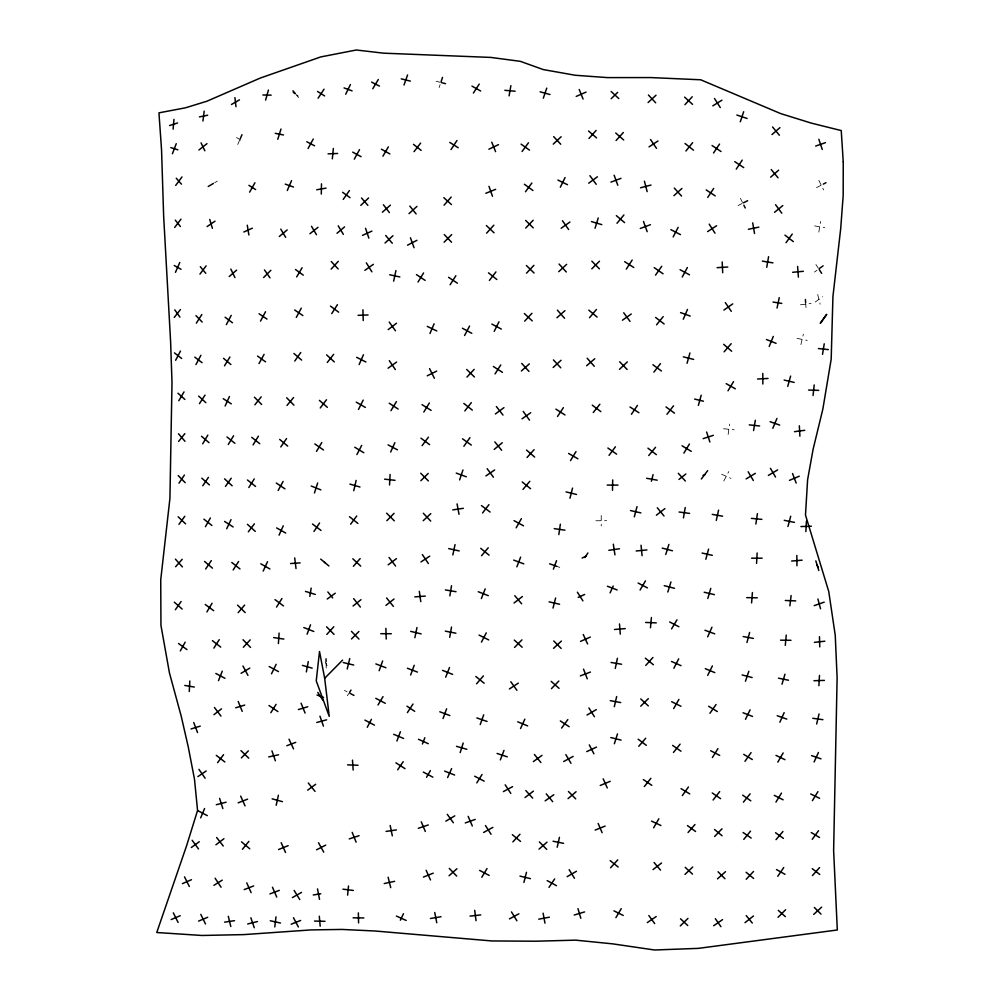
<?xml version="1.0" encoding="UTF-8"?>
<svg xmlns="http://www.w3.org/2000/svg" width="1000" height="1000" viewBox="0 0 1000 1000"><rect width="100%" height="100%" fill="white"/><g stroke="black" fill="none" stroke-linecap="round" stroke-linejoin="round"><path stroke-width="0.75" stroke-dasharray="5 3.75" d="M728.15 434.45L729.538 424.075M818.838 232.1L820.6 221.45M800.9 344.6L803.375 334.175M439.125 87.537L440.1 84.637M237.75 144.475L239.562 140.287M723.787 481.012L728.775 471.587M347.362 695.725L348.825 693.475M814.463 272.05L816.938 270.275M815.25 302.013L822.625 296.712M214.713 182.675L217.312 181.15M816.5 187.638L823.275 184.112M738.025 205.55L742.138 203.475M800.413 304.8L811.1 303.488M595.85 520.763L606.638 520.662M723.525 428.75L734.15 429.775M814.625 225.888L824.812 227.65M797.025 338.375L807.25 340.4M436.138 81.263L440.163 82.3M556.875 566.375L559.763 567.4M721.6 474.2L730.975 478.4M344.425 690.4L347.15 691.838M236.537 137.5L243.2 141.675M296.275 94.575L298.312 96.112M296.7 95.325L298.538 97.6M815.913 264.575L818.375 268.325M325.163 661.938L327.1 665.713M740.413 198.3L742.487 202.438M818.863 180.375L823.625 189.95M817.712 294.525L820.163 304.2M805.625 302.587L806.125 308.8M326.125 663.112L326.238 668.838M601.237 515.462L601.25 525.962"/><path stroke-width="1.5" d="M321.287 194.05L321.5 183.837M612.5 490.275L612.712 479.925M189.275 691.5L189.825 681M389.55 485.012L390.1 474.462M756.562 563.387L757.15 552.987M805.863 531.6L806.438 521.188M818.888 685.662L819.475 675.462M278.4 643.55L279.113 633.1M751.6 602.9L752.412 592.55M173.113 129.15L173.962 119.375M650.475 627.762L651.413 617.55M785.288 645.362L786.25 635.112M347.6 895.15L348.512 885.987M332.325 158.863L333.363 148.475M813.062 395.475L814.2 384.95M789.887 605.825L791.112 595.55M274.775 926.925L276 916.862M202.938 120.988L204.175 111.15M558.825 534.6L560.35 524.2M755.85 524.062L757.425 513.663M309.837 596.4L311.163 588.075M822.525 354.338L824.237 343.8M449.85 595.9L451.525 585.725M683.438 517.9L685.238 507.512M766.737 267.312L768.587 256.688M753.55 430.588L755.337 420.262M509.1 95.862L510.875 85.65M449.712 637.312L451.512 627.062M306.337 671.925L308.275 661.625M414.862 637.712L416.975 627.537M615.262 668.462L617.413 658.263M777.05 308.038L779.237 297.65M452.837 554.938L455.05 544.587M276.188 805.263L278.4 795.238M393.638 281.137L395.938 270.587M716.275 520.425L718.575 510.15M557.188 847.25L559.438 837.325M353.775 490.688L356.125 480.425M614.312 706.675L616.663 696.55M816.65 724.013L819.062 713.95M347.212 668.975L349.738 658.6M651.425 481.2L653.062 474.637M523.913 882.438L526.487 872.312M569.95 498.25L572.55 488.1M553.025 608.062L555.612 598.013M634.325 516.838L637.013 506.613M746.963 642.525L749.613 632.438M787.938 526.462L790.713 516.225M705.825 559.275L708.6 549.1M687.062 363.275L689.925 352.975M698.35 405.425L701.2 395.213M265.613 100.087L268.438 90.05M787.725 386.388L790.612 376.1M707.8 598.475L710.788 588.4M782.013 684.2L784.975 674.2M595.037 228.263L598.237 217.963M667.825 592.013L670.938 581.962M665.775 554.462L668.913 544.425M277.762 139.262L281 129.037M460.175 752.6L463.2 743.037M614.375 743.737L617.487 733.925M314.45 492.95L317.663 482.962M740.3 121.775L743.675 111.713M441.075 81.75L442.537 77.4M459.613 479.9L462.95 470M745.462 681.213L748.825 671.287M543.3 98.212L546.75 88.125M404.012 85.013L407.575 74.963M480.213 724.562L483.7 714.837M379.137 670.713L382.65 660.95M307.113 634.212L310.512 624.812M410.637 675L414.212 665.312M443.038 718.538L446.625 708.8M553.4 569.138L556.538 560.675M396.912 741.012L400.4 731.75M172.413 153.737L176.262 143.675M500.35 759.887L504 750.4M422.413 744L424.837 737.75M516.85 566.838L520.638 557.112M445.7 677.188L449.5 667.55M481.362 598.538L485.2 588.875M218.487 680.625L222.288 671.162M769.212 346.413L773.3 336.425M772.825 428.3L776.938 418.462M200.675 817.85L204.587 808.512M429.95 333.537L434.1 323.812M683.288 319.212L687.487 309.438M287.275 190.512L291.55 180.65M240.175 138.887L241.988 134.7M175.463 272.325L179.788 262.488M359.15 364.525L363.425 354.8M707.675 636.85L711.938 627.238M447.625 777.55L451.625 768.587M779.862 722.212L784.163 712.613M279.062 535.15L283.263 525.8M390.65 452.013L394.875 442.675M225.125 406.012L229.438 396.538M610.087 592.875L613.2 586.038M520.55 728.525L524.825 719.175M814.087 761.975L818.45 752.45M263.188 571.087L267.512 561.7M226.7 528.75L231.025 519.625M400.35 920.2L403.475 913.713M745.5 719.325L750.075 709.837M345.712 94.2L350.412 84.562M271.5 673.812L276.163 664.325M560.325 187.225L565.087 177.55M707.7 675.362L712.4 665.925M358.475 409.475L363.2 400.112M494.188 331.35L499 321.812M673.863 668.263L678.688 658.875M673.162 236.912L678.15 227.35M481.463 642.113L486.287 632.875M356.9 454.55L361.675 445.425M226.35 324.613L231.213 315.375M367.262 727.262L371.413 719.35M175.625 360.275L180.487 351.062M464.588 335.5L469.575 326.037M195.975 364.525L200.9 355.3M260.525 321.087L265.525 311.737M296.288 317.413L301.262 308.163M682.25 277.025L687.362 267.525M308.075 148.488L313.263 139.025M354.3 159.137L359.5 149.675M278.163 490.45L283.1 481.45M259.025 363.525L264.075 354.4M180.312 650.9L185.175 642.175M249.613 192.162L254.925 182.775M516.163 527.825L521.375 518.65M205.438 526.675L210.375 517.975M673.675 708.575L678.913 699.412M426.538 777.275L430.375 770.612M653.625 827.825L658.838 818.787M382.912 156.213L388.35 146.9M777.812 762.1L783.15 752.962M640.088 590.037L645.475 580.9M178.812 400.725L184.013 391.925M202.688 443.812L207.825 435.112M615.9 917.65L621.237 908.637M296.675 276.9L302.1 267.762M316.525 451.375L321.788 442.537M671.575 628.875L676.988 619.837M372.788 88.725L378.312 79.5M206.887 611.938L212.075 603.263M378.013 704.975L383.025 696.625M481.8 877.262L487.013 868.562M390.95 410.675L396.425 401.613M418.025 282.05L423.562 272.95M727.987 390.8L733.525 381.662M228.287 444.487L233.588 435.775M423.812 412.05L429.338 403M570.5 460.613L576 451.6M812.412 800.662L817.925 791.637M224.513 365.838L229.913 357M683.888 453.1L689.425 444.038M253.075 444.862L258.412 436.175M775.938 802.087L781.5 793.088M712.387 757.55L717.962 748.575M476.788 782.9L482.05 774.475M248.825 487.512L254.237 478.938M450.125 284.775L455.863 275.725M270.825 712.712L276.087 704.375M331.737 313.625L337.413 304.7M213.863 648.112L219.25 639.637M276.537 607.05L281.962 598.513M495.062 373.913L500.75 364.95M196.35 323.137L201.838 314.538M233.175 569.913L238.612 561.5M349.55 692.337L351.012 690.088M626.3 269.125L632.175 260.062M473.387 93.038L479.225 84.087M584.925 557.513L587.875 552.962M407.388 712.613L413 704.05M318.113 98.2L324.025 89.175M199.438 403.65L205.037 395.1M451.025 149.562L456.95 140.55M707.738 197.413L713.675 188.4M557.525 416.475L563.375 407.65M736.263 169.125L742.225 160.125M313.95 531.462L319.562 523.025M178.975 483.175L184.412 475.062M202.8 485.725L208.425 477.35M549 887.35L554.637 878.95M713.538 152.975L719.525 144.075M205.675 568.962L211.325 560.612M777.75 876.325L783.725 867.55M631.438 414.263L637.463 405.438M397.688 769.788L403.212 761.688M280.8 446.95L286.55 438.562M820.438 323.225L826.55 314.413M343.225 199.387L349.425 190.562M175.375 609.725L181.112 601.512M709.938 713.275L716.038 704.55M744.975 761.312L751.075 752.6M294.762 361.037L300.75 352.525M225.463 486.4L231.238 478.225M463.875 446.275L469.963 437.638M655.537 275.1L661.725 266.3M682.325 795.588L688.45 786.963M786.038 242.688L792.25 234.062M178.938 524.35L184.8 516.275M812.262 839.3L818.512 830.713M525.5 191.75L531.85 183.025M820.337 323.137L826.663 314.5M561.625 728.05L567.837 719.562M522.087 151.488L528.475 142.787M175.7 185.4L181.988 176.95M422.113 445.613L428.413 437.163M350.65 524.163L356.737 515.988M217.587 762.675L223.562 754.663M609.05 455.35L615.425 446.812M199.938 274.113L206.125 265.863M320.262 407.95L326.488 399.738M248.325 531.825L254.363 523.862M701.338 478.988L707.65 470.662M174.675 227.438L180.987 219.175M482.587 512.975L488.95 504.637M489.4 280.413L495.938 271.913M653.888 372.113L660.45 363.625M414.025 151.65L420.637 143.112M666.963 414.288L673.525 405.812M464.825 410.95L471.325 402.625M327.275 362.5L333.675 354.312M713.112 799.987L719.675 791.6M174.25 317.4L180.425 309.562M254.862 404.837L261.212 396.85M644.3 786.575L650.888 778.325M593.25 412.512L599.862 404.25M178.625 441.413L184.862 433.663M673.45 752.438L680.1 744.163M685.9 151L692.625 142.675M656.562 324.825L663.188 316.613M743.413 802.138L750.125 793.838M242.438 849.275L248.888 841.375M743.775 839.388L750.512 831.162M648.75 455.525L655.537 447.3M287.025 405.4L293.587 397.537M617 223.263L623.913 214.975M589.525 317.7L596.413 309.5M481.562 555.712L488.237 547.775M522.987 489.387L529.8 481.3M776.025 839.638L782.938 831.5M238.15 612.65L244.625 605.087M638.775 746.275L645.7 738.25M688.05 832.513L694.975 824.538M476.562 683.787L483.413 675.9M724.112 351.825L731.2 343.7M444.075 205.162L451.188 197.062M588.975 138.475L596.112 130.438M353.363 566.275L360.163 558.6M175.613 566.725L182.2 559.312M812.438 875.562L819.575 867.588M527.062 457.475L534.113 449.675M645.775 665.4L652.913 657.5M610.6 867.75L617.737 859.875M616.1 140.488L623.325 132.525M486.6 233.15L493.837 225.2M331.163 269.113L338.263 261.35M326.812 634.425L333.8 626.763M684.925 104.675L692.225 96.8M524.675 321.138L531.925 313.3M512.875 841.888L519.975 834.212M243.325 647.262L250.2 639.888M466.962 377.088L474.162 369.375M746.2 879.25L753.538 871.475M526.525 273.137L533.9 265.35M525.725 228.025L533.175 220.25M714.625 836.488L722.013 828.8M551.438 688.662L558.825 681.05M386.863 520.675L394.062 513.337M514.55 647.425L521.938 639.888M324.675 678.288L319.513 651.525L316.238 680.863L329.237 716.338L324.675 678.288L342.587 660.125M351.5 638.975L358.925 631.487M241.375 757.887L248.337 750.875M444.125 242.188L451.688 234.6M778.037 917.312L785.625 909.725M640.725 706.188L648.312 698.637M263.625 277.512L270.863 270.312M591.8 268.825L599.462 261.238M420.838 480.712L428.225 473.425M611.175 98.713L617.65 92.362M680.288 925.913L687.962 918.4M684.987 874.412L692.712 867.025M360.8 205.375L368.587 197.975M619.487 369.338L627.3 361.925M553.275 144.137L561.138 136.75M423.212 520.7L430.812 513.638M553.55 648.337L561.375 641.075M558.737 271.675L566.638 264.363M648.075 102.55L656.012 95.237M385.05 242.987L392.925 235.75M553.15 367.488L561.038 360.275M813.7 914.412L821.637 907.15M409.025 213.612L416.925 206.425M673.938 195.675L681.925 188.45M521.4 370.975L529.325 363.862M717.5 878.838L725.5 871.688M449.05 875.75L456.912 868.75M382.388 212.2L390.387 205.15M556.938 317.738L564.975 310.65M770.662 177.175L778.612 170.188M539.025 849.125L547.013 842.163M771.988 134.55L779.95 127.65M229.2 276.525L236.612 270.15M586.638 365.737L594.763 358.75M568.062 798.625L576.075 791.737M337 233.287L344.562 226.9M279.262 236.537L287.188 229.925M494.212 449.4L502.262 442.75M774.575 212.3L782.788 205.588M353.05 606.025L360.988 599.675M309.913 233.725L318.038 227.3M198.925 150L206.988 143.65M385.95 605.363L394.038 599.012M678.95 479.425L685.85 474.012M745.013 922.638L753.487 915.975M514.075 602.987L522.388 596.512M656.4 515.2L664.887 508.587M213.925 714.7L221.475 708.85M653.025 869.587L661.525 863.012M388.175 329.625L396.5 323.25M215.925 844.812L223.938 838.7M525.037 797.513L533.4 791.137M388.162 564.837L396.438 558.65M495.412 413.95L503.95 407.65M588.713 183.188L597.4 176.8M307.688 790.138L315.65 784.287M191.337 847.487L199.288 841.712M388.075 368.2L396.575 362.062M327.225 599.025L335.25 593.225M819.4 268.512L823.1 265.85M533.35 761.6L541.975 755.387M561.175 228.25L569.938 222.013M545.15 800.863L553.812 794.725M364.862 270.338L373.35 264.337M622.475 320.188L631.25 314.012M723.9 310.087L732.725 303.888M522 418.825L530.712 412.738M713.675 925.738L722.562 919.625M207.113 226.6L215.025 221.163M647.312 922.588L656.213 916.525M485.9 475.925L494.65 469.975M197.887 776.587L206.188 770.987M420.988 561.95L429.712 556.138M649.025 146.888L657.987 140.963M707.613 231.612L716.612 225.725M509.412 688.95L518.325 683.138M712.812 105.85L721.95 100.175M213.912 885.312L222.262 880.138M241.075 673.325L249.825 668.075M746.112 478.913L755.362 473.363M768.35 475.438L777.613 469.925M445.838 821.162L454.775 815.863M208.238 186.488L213.425 183.438M587.013 715.037L596.287 709.625M231.475 104.475L239.45 99.875M567.137 876.675L576.45 871.287M292.375 897.588L301.512 892.425M483.612 832.463L492.887 827.375M509.475 918.9L518.888 913.8M563.7 761.525L573.138 756.425M503.387 791.6L512.6 786.637M823.275 184.112L825.987 182.7M407.537 245.175L416.938 240.325M316.55 849.8L325.7 845.125M743.512 202.787L747.638 200.712M427.262 375.8L436.675 371.1M488.875 149.2L498.5 144.65M582.15 558.025L586.362 556.05M586.725 751.612L596.5 747.1M578.212 597.413L584.675 594.462M362.512 235.35L371.9 231.112M243.825 232L252.35 228.2M580.487 641.4L590.35 637.05M576.213 96.4L586.062 92.088M182.4 883.65L191.45 879.712M171.188 919.562L180.225 915.7M789.45 480.363L799.275 476.2M198.6 921.087L207.7 917.275M600.25 785.462L610.2 781.312M485.812 193.287L495.662 189.325M595.138 830.088L605.138 826.075M278.55 849.525L288.163 845.675M423.4 877.075L433.225 873.162M703.012 475.425L705 474.637M291.2 924.188L300.625 920.475M238.137 802.837L247.587 799.163M244.213 889.587L253.663 885.938M286.825 745.713L295.738 742.362M610.913 182.125L621.013 178.35M580.337 675.875L590.438 672.075M269.887 893.913L279.312 890.375M640.275 228.463L650.4 224.725M465.288 822.925L475.213 819.438M814.212 605.65L824.212 602.15M815.65 146.062L825.462 142.662M418.3 828.3L428.275 824.963M169.55 125.562L177.537 122.963M349.237 838.888L359.075 835.688M703.125 438.65L713.375 435.337M191.062 728.95L200.238 726.125M298.4 709.575L307.775 706.737M574.237 915.025L584.575 911.938M235.7 707.775L244.725 705.088M316.788 722.45L326.6 719.837M640.562 187.775L651 185.05M216.3 804.725L226.137 802.212M247.675 923.975L257.475 921.55M384.225 883.562L394.613 881.325M268.725 756.9L278.575 754.788M199.412 116.912L207.688 115.225M748.388 229.262L758.85 227.162M538.737 919.163L549.35 917.2M316.712 189.762L326.062 188.113M430.45 918.487L441.037 916.737M313.275 894.975L320.763 893.775M452.775 509.888L463.325 508.312M224.575 922.15L234.537 920.675M608.837 550.312L619.438 548.763M386.1 831.4L396.413 829.925M794.475 431.675L804.75 430.3M814.4 642.375L824.825 641.2M470.012 916.1L480.725 914.925M636.188 550.988L646.925 549.938M792.625 272.288L803.375 271.3M614.513 629.487L625.275 628.6M791.637 561.038L802.138 560.175M414.812 596.875L425.3 596.087M290.587 563.55L300.138 562.888M717.113 267.663L727.788 267.025M757.575 379.012L768.05 378.45M328.062 153.863L337.625 153.475M358.088 315.338L368.062 314.962M813.962 680.725L824.4 680.4M800.925 526.55L811.363 526.25M607.225 485.087L617.987 485.112M751.562 558.188L762.15 558.188M380.788 633.7L391.312 633.725M353.088 917.837L363.85 917.938M780.55 640.175L790.987 640.3M262.9 95L271.15 95.15M746.725 597.638L757.275 597.812M314.488 921.075L324.988 921.312M808.562 390.05L818.7 390.375M347.587 764.875L358.05 765.263M785.288 600.487L795.713 600.887M645.625 622.45L656.263 622.863M504.837 90.325L515.138 91.2M751.4 518.362L761.875 519.362M818.413 348.55L828.35 349.6M749.262 424.888L759.625 425.975M384.613 479.162L395.025 480.325M342.938 889.175L353.338 890.438M679.087 512.013L689.587 513.413M812.775 718.288L822.925 719.675M554.25 528.638L564.925 530.15M273.637 637.575L283.875 639.075M773.037 302.062L781.787 303.4M762.387 261.125L772.938 262.875M445.363 589.925L456.012 591.7M611.075 662.475L621.6 664.25M184.788 685.45L194.312 687.05M646.65 478.3L657.188 480.175M712.237 514.375L722.613 516.2M610.25 700.65L620.725 702.575M743.175 636.538L753.4 638.425M445.337 631.15L455.9 633.212M275.275 133.338L283.488 134.963M553.05 841.237L563.575 843.337M784.237 520.312L794.412 522.375M778.475 678.175L788.512 680.225M389.712 274.762L399.862 276.962M702.087 553.062L712.337 555.312M448.675 548.6L459.212 550.925M270.275 920.75L280.5 923.037M630.487 510.55L640.863 512.9M549.075 601.85L559.562 604.237M784.15 380.075L794.188 382.413M704.188 592.238L714.4 594.637M343.237 662.55L353.725 665.025M694.625 399.075L703.45 401.2M410.7 631.375L421.138 633.875M519.975 876.112L530.425 878.637M566.025 491.9L576.487 494.45M401.25 78.863L410.35 81.1M610.8 737.562L621.075 740.1M683.35 356.838L693.637 359.412M664.262 585.675L674.488 588.3M742.138 674.963L752.15 677.537M441.5 82.638L445.513 83.675M662.225 548.1L672.463 550.788M540.075 91.812L549.987 94.525M272.15 798.838L282.438 801.663M302.425 665.387L312.175 668.162M456.512 746.338L466.875 749.312M349.913 484.1L359.975 487.013M591.462 221.588L601.8 224.638M305.462 591.413L315.312 594.45M170.825 147.587L177.862 149.825M497.075 753.462L507.275 756.825M736.862 115.037L747.1 118.45M476.85 717.95L487.062 721.45M811.525 755.588L821.012 758.85M777.225 715.738L786.8 719.087M770.088 421.688L779.675 425.075M549.637 563.825L556.875 566.375M285.275 184.125L293.538 187.05M680.575 312.6L690.2 316.062M317.025 695.062L323.612 697.45M344.05 87.912L352.088 90.862M456.238 473.1L466.325 476.8M704.925 630.25L714.688 633.837M513.688 560.1L523.787 563.85M439.775 711.787L449.888 715.55M375.85 663.925L385.938 667.738M607.4 586.237L617.125 589.938M407.375 668.25L417.463 672.075M743.037 712.738L752.537 716.438M478.263 591.737L488.312 595.675M303.8 627.537L313.825 631.487M766.438 339.513L776.087 343.325M444.613 771.1L454.625 775.037M442.587 670.362L452.612 674.375M311.238 486.025L320.875 489.888M517.725 721.812L527.65 725.888M705.288 668.662L714.812 672.625M393.7 734.3L403.612 738.462M671.525 661.475L681.025 665.662M396.375 916.062L406.2 920.438M418.475 739.3L428.3 743.7M651.562 821.112L660.9 825.5M427.262 326.4L436.788 330.95M775.975 755.375L784.987 759.688M557.938 180.075L567.487 184.7M671.65 701.725L680.95 706.263M810.75 794L819.6 798.3M613.938 910.863L623.212 915.425M356.662 357.337L365.925 361.987M774.287 795.362L783.138 799.812M479.062 635.075L488.688 639.925M371.637 82.137L379.462 86.088M669.663 621.975L678.9 626.737M670.875 229.65L680.438 234.613M474.675 776.225L484.162 781.15M306.775 141.738L314.562 145.787M638.138 583.05L647.425 587.888M710.675 750.725L719.688 755.413M349.875 693.263L353.963 695.413M491.863 324.087L501.337 329.075M375.775 698.312L385.262 703.3M479.663 870.413L489.15 875.413M364.913 720.113L374.45 725.163M197.975 810.725L207.288 815.638M388.088 444.862L397.45 449.825M215.825 673.462L224.95 678.312M423.312 772.075L432.825 777.15M680.075 269.738L689.525 274.825M462.388 328.225L471.788 333.312M269.163 666.55L278.5 671.587M352.725 152.137L361.075 156.675M514.038 520.662L523.488 525.812M547.188 880.6L556.45 885.688M174.213 265.512L181.05 269.3M776.475 869.562L785 874.312M381.413 149.175L389.85 153.925M726.175 383.65L735.35 388.812M276.625 527.925L285.7 533.038M471.95 86.088L480.662 91.025M260.812 563.825L269.875 568.962M568.6 453.438L577.888 458.775M356.287 402.163L365.375 407.425M743.725 754.375L752.312 759.525M811.237 832.525L819.538 837.5M682.038 445.775L691.275 451.362M681.05 788.637L689.737 793.9M354.775 447.238L363.812 452.738M708.65 706.263L717.325 711.55M248.912 185.35L255.637 189.587M317.512 91.438L324.625 95.938M422.025 404.637L431.125 410.412M449.775 142.387L458.188 147.725M624.688 261.7L633.787 267.488M395.913 762.837L405 768.637M555.925 409.15L564.987 414.963M223.25 398.7L231.312 403.85M629.987 406.987L638.913 412.725M493.375 366.5L502.438 372.35M224.587 521.425L233.15 526.95M389.237 403.237L398.137 409.038M560.325 720.938L569.138 726.675M734.762 161.675L743.737 167.587M406.975 706.2L414.7 711.3M706.213 189.938L715.2 195.875M448.575 277.312L457.413 283.188M416.463 274.613L425.125 280.387M276.312 483.05L284.962 488.85M712.05 145.512L721.012 151.525M259.062 313.75L266.988 319.075M294.675 310L302.875 315.562M269 705.512L277.9 711.575M712.25 792.975L720.55 798.625M643.363 779.562L651.812 785.337M743.112 832.5L751.175 838.062M654.2 267.625L663.062 273.775M314.825 443.938L323.488 449.963M607.888 448.038L616.587 454.137M672.613 745.387L680.938 751.213M742.712 795.138L750.812 800.837M521.075 144.137L529.487 150.137M462.537 438.812L471.312 445.087M257.55 356.087L265.538 361.838M295.5 269.525L303.275 275.138M775.562 832.738L783.4 838.4M178.538 643.487L186.95 649.575M687.45 825.575L695.562 831.462M342.625 192.275L350.037 197.675M524.412 184.262L532.938 190.5M665.987 406.938L674.5 413.162M205.263 604.5L213.7 610.7M652.9 364.725L661.438 371.012M330.487 306.137L338.675 312.188M275 599.625L283.512 605.938M481.438 505.588L490.1 512.025M420.938 438.162L429.588 444.613M638.15 739.2L646.325 745.325M225.113 317.238L232.45 322.762M312.5 524.038L321.012 530.45M293.225 92.263L295.262 93.8M592.288 405.163L600.825 411.613M194.788 357.15L202.087 362.675M655.625 317.462L664.125 323.975M812.237 868.675L819.775 874.475M784.95 235.138L793.337 241.612M212.4 640.662L220.712 647.087M216.3 755.375L224.838 761.963M647.95 448.15L656.338 454.663M174.475 352.887L181.637 358.462M203.9 519.188L211.912 525.462M685.037 143.5L693.487 150.175M413.488 144.35L421.175 150.412M463.837 403.438L472.312 410.125M251.737 437.35L259.75 443.688M231.788 562.463L239.988 568.95M488.5 272.838L496.825 279.488M349.5 516.725L357.887 523.425M247.488 480.012L255.575 486.438M610.175 860.625L618.162 867.013M227 436.975L234.887 443.3M522.212 481.975L530.575 488.713M475.825 676.475L484.15 683.213M645.312 658.175L653.375 664.725M480.712 548.337L489.075 555.15M746.112 872.275L753.625 878.45M512.337 834.688L520.513 841.413M714.538 829.513L722.1 835.763M588.825 310.15L597.112 317.062M279.675 439.412L287.688 446.1M320.712 559.113L328.95 565.988M223.525 358.325L230.888 364.513M241.537 841.85L249.775 848.8M616.337 215.637L624.575 222.6M204.55 561.425L212.438 568.138M588.513 131.012L596.575 137.9M201.525 436.275L208.988 442.65M526.512 450.075L534.65 457.062M723.662 344.312L731.65 351.213M293.913 353.462L301.613 360.087M615.725 133.025L623.7 139.987M319.413 400.375L327.337 407.312M174.325 602.188L182.15 609.05M201.8 478.188L209.425 484.9M778.288 910.375L785.387 916.663M551.188 681.363L559.062 688.363M247.4 524.312L255.275 531.375M177.963 393.225L184.862 399.425M443.812 197.662L451.463 204.575M684.6 97.125L692.55 104.35M514.3 640.075L522.175 647.237M198.637 396.087L205.837 402.663M326.637 354.9L334.312 361.912M640.738 698.938L648.312 705.9M224.575 478.837L232.138 485.788M611.112 91.475L618.787 98.55M352.825 558.775L360.712 566.1M685.212 867.35L692.487 874.1M680.512 918.775L687.738 925.525M524.362 313.538L532.238 320.9M486.375 225.55L494.062 232.8M178.175 516.775L185.562 523.85M240.975 750.625L248.725 758.138M526.375 265.512L534.05 272.987M466.7 369.475L474.425 376.987M525.65 220.413L533.263 227.875M237.575 605.138L245.2 612.6M386.65 513.188L394.288 520.812M420.725 473.25L428.35 480.887M814.35 907.463L820.987 914.112M324.462 562.2L325.188 562.913M553.75 640.975L561.175 648.438M254.425 397.212L261.637 404.475M718.062 871.775L724.938 878.737M178.188 475.575L185.2 482.675M326.575 626.825L334.038 634.375M591.85 261.188L599.412 268.863M286.675 397.788L293.95 405.163M568.425 791.488L575.712 798.875M539.35 841.912L546.7 849.375M619.675 361.8L627.112 369.462M351.463 631.375L358.963 639.087M243.038 639.738L250.5 647.412M195.987 315.625L202.188 322.05M449.288 868.413L456.688 876.087M444.275 234.575L451.538 242.225M423.312 513.25L430.712 521.087M553.675 136.65L560.737 144.225M648.425 95L655.662 102.788M553.425 359.925L560.763 367.825M331.275 261.512L338.15 268.95M678.312 473.325L685.35 481.012M559.062 264.05L566.312 271.988M674.3 188.075L681.562 196.05M525.8 790.55L532.638 798.1M521.737 363.413L528.975 371.425M175.413 559.138L182.4 566.912M557.388 310.15L564.525 318.25M587.15 358.212L594.263 366.275M176.25 178.212L181.438 184.137M361.512 198L367.875 205.35M178.512 433.787L184.975 441.275M385.7 235.5L392.275 243.238M514.8 595.7L521.663 603.8M654.062 862.487L660.487 870.113M771.225 169.562L778.05 177.8M772.55 126.962L779.388 135.238M200.312 266.688L205.75 273.288M546.263 793.875L552.7 801.712M494.825 441.912L501.637 450.25M746.2 915.6L752.288 923.025M657.312 507.8L663.988 515.988M327.85 591.975L332.688 597.913M293 90.775L294.85 93.05M409.812 206.1L416.125 213.938M534.412 754.475L540.9 762.525M386.613 597.975L393.375 606.388M308.3 783.025L315.038 791.4M353.65 598.638L360.387 607.062M175.287 220.125L180.375 226.488M496.35 406.55L503 415.05M216.625 837.5L223.25 846.025M383.4 204.75L389.387 212.6M389.038 557.45L395.562 566.038M214.438 707.487L220.975 716.075M487.137 468.713L493.413 477.188M775.562 204.7L781.8 213.188M589.9 175.688L596.213 184.3M623.725 312.787L630.013 321.413M192.125 840.25L198.5 848.95M648.838 915.537L654.688 923.575M523.212 411.425L529.5 420.138M447.25 814.287L453.363 822.738M389.225 322.088L395.462 330.788M510.825 681.762L516.925 690.325M174.762 309.862L179.925 317.1M562.463 220.725L568.65 229.525M715.325 918.7L720.925 926.663M198.95 769.362L205.138 778.213M264.488 269.95L270 277.863M725.325 302.638L731.3 311.325M650.5 139.488L656.513 148.363M389.312 360.688L395.337 369.575M422.337 554.575L428.363 563.513M317.787 692.45L322.837 700.062M215.113 878.238L221.062 887.212M819.2 269.575L821.65 273.337M505.188 784.825L510.812 793.413M709.212 224.15L715.013 233.188M577.388 592.2L582.913 600.862M485.462 825.537L491.037 834.287M714.513 98.475L720.263 107.562M588.9 707.962L594.412 716.7M569.138 869.688L574.462 878.263M366.325 262.85L371.887 271.825M294.113 890.425L299.788 899.587M511.475 911.925L516.888 920.775M338.212 225.837L343.35 234.338M748.15 471.775L753.337 480.487M280.788 229.125L285.65 237.35M565.837 754.613L571 763.337M311.5 226.3L316.462 234.725M770.438 468.3L775.525 477.062M318.512 842.763L323.738 852.163M816.975 565.075L818.35 567.575M242.95 666L247.95 675.4M293.463 917.712L298.363 926.95M589.312 744.912L593.913 753.8M743.863 205.2L745.238 207.963M429.562 368.612L434.375 378.275M184.537 876.875L189.312 886.475M173.325 912.837L178.088 922.425M200.787 914.388L205.512 923.988M230.837 269.088L234.975 277.6M201.062 142.887L204.85 150.762M289.012 739.175L293.55 748.9M583.25 634.513L587.575 643.938M426.125 870.288L430.5 879.95M246.75 882.887L251.125 892.638M603.188 778.838L607.263 787.938M240.675 796.112L245.05 805.9M281.175 842.7L285.538 852.487M272.462 887.225L276.737 897.05M598.15 823.462L602.125 832.712M468.188 816.375L472.312 825.987M421.262 821.812L425.3 831.438M301.075 703.225L305.1 713.075M579.188 89.462L583.075 99.038M491.775 142.2L495.6 151.65M238.212 701.488L242.213 711.375M352.188 832.375L356.125 842.188M583.513 669.125L587.275 678.825M792.55 473.525L796.175 483.05M193.738 722.525L197.55 732.55M614.138 175.238L617.788 185.238M410.438 237.787L414.05 247.725M643.5 221.525L647.175 231.675M488.988 186.337L492.488 196.262M319.938 716.162L323.438 726.125M271.95 750.888L275.35 760.8M250.85 917.775L254.288 927.75M365.55 228.3L368.862 238.15M818.838 139.25L822.262 149.475M706.625 432.013L709.875 441.975M219.6 798.375L222.85 808.562M815.825 560.887L818.8 570.513M577.962 908.65L580.85 918.312M209.75 219.438L212.387 228.325M817.913 599.025L820.512 608.775M644.412 181.2L647.15 191.625M388.125 877.237L390.712 887.638M228.312 916.3L230.8 926.513M390.175 825.5L392.325 835.825M434.725 912.487L436.763 922.738M317.5 888.9L319.538 899.375M543.112 913.188L544.975 923.175M457.075 503.9L459.012 514.3M752.7 222.9L754.55 233.525M247.275 225.212L248.888 234.988M613.325 544.2L614.95 554.862M419.325 591.325L420.775 601.638M474.712 910.325L476.037 920.7M294.7 557.9L296.012 568.538M234.925 97.638L235.987 106.713M641.038 545.237L642.075 555.688M319.3 916.2L320.188 926.188M805.387 299.488L805.625 302.587M619.5 623.962L620.288 634.138M797.613 266.45L798.388 277.137M352.475 760.125L353.175 770.013M799.338 425.788L799.887 436.175M722.2 261.975L722.7 272.712M385.887 628.362L386.225 639.05M819.475 636.688L819.762 646.888M362.925 309.762L363.225 320.55M358.363 912.875L358.575 922.9M326.037 658.812L326.087 661.675M796.825 555.45L796.95 565.763M762.788 373.438L762.837 384.012M843.25 161.938L843.188 195.475L840.713 228.475L832.938 296.488L831.188 359.137L822.825 409.212L813.088 449.35L807.613 479.688L805.487 515.025L828.737 591.462L835.25 635.325L837.113 677.862L833.625 850.588L837.312 929.987L698.438 948.363L654.6 950L612.6 943.85L575.625 940.15L535.513 941.213L491.838 940.95L374.825 930.987L342 929.438L311.05 929.912L243.675 934.613L201.988 935.475L156.75 932.513L186.612 845.7L197.562 810.475L194.5 779.237L188.238 746.85L181.213 716.175L169.438 672.887L160.95 625.388L160.738 579.763L169.925 498.4L172 382.425L170.6 341.525L163.65 216.15L161.55 149.887L158.95 112.85L185.375 107.837L206.9 101.225L260.262 78.062L320.8 56.913L356.3 50L383.562 53.175L490.887 57.425L520.35 61.337L543.263 69.575L575.275 75.263L607.4 77.6L650.75 77.575L700.675 79.775L780.725 113.612L811.225 123.088L841.237 130.575L843.25 161.938"/></g></svg>
